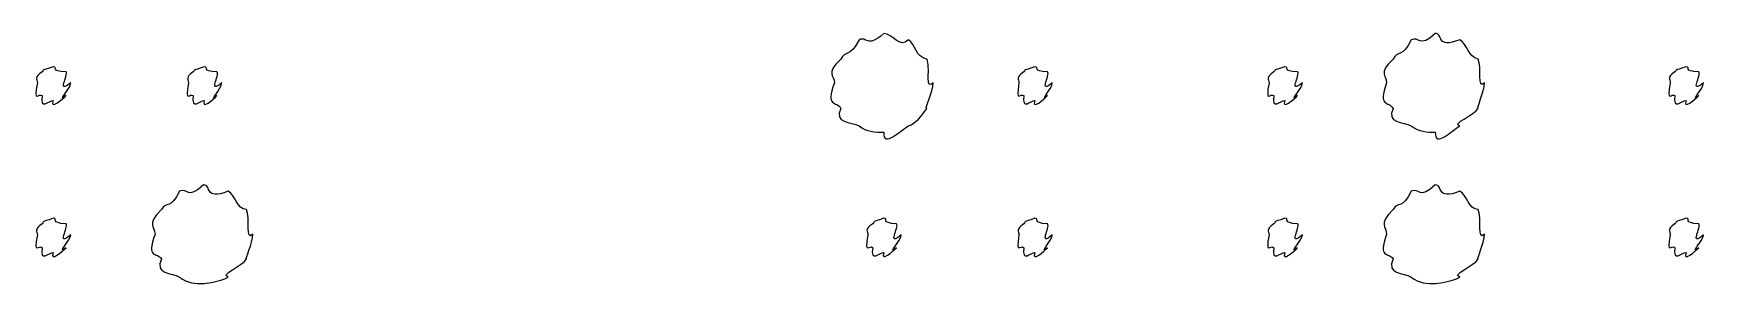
# Model space of a CAD drawing. Header units: millimetres. Extents: x -178 to -32, y 41 to 266.
# Drawn here: x -92.76 to -81.18, y 182.18 to 183.91 of the extents above; entities that cross this region are included whole.
import ezdxf

# ---------------------------------------------------------------- set-up
doc = ezdxf.new("R2010")
doc.units = ezdxf.units.MM
doc.layers.get('0').update_dxf_attribs({"linetype": 'CONTINUOUS'})

msp = doc.modelspace()

# ---------------------------------------------------------------- linework, layer by layer
at = {"color": 0}
for p, q in [((-86.8641, 183.908), (-86.8641, 183.908)), ((-83.04, 183.908), (-83.04, 183.908)), ((-92.6243, 183.676), (-92.6243, 183.676)), ((-91.5772, 183.676), (-91.5772, 183.676)), ((-85.8167, 183.676), (-85.8167, 183.676)), ((-84.0821, 183.676), (-84.0821, 183.676)), ((-81.2998, 183.676), (-81.2998, 183.676)), ((-91.5825, 182.86), (-91.5825, 182.86)), ((-83.04, 182.86), (-83.04, 182.86)), ((-92.6243, 182.629), (-92.6243, 182.629)), ((-86.8641, 182.629), (-86.8641, 182.629)), ((-85.8167, 182.629), (-85.8167, 182.629)), ((-84.0821, 182.629), (-84.0821, 182.629)), ((-81.2998, 182.629), (-81.2998, 182.629))]:
    msp.add_line(p, q, dxfattribs=at)
for points in [[(-87.0352, 183.864), (-87.097, 183.742), (-87.1315, 183.789), (-87.1619, 183.731)], [(-86.8641, 183.908), (-86.9869, 183.8), (-86.9798, 183.892), (-87.0352, 183.864)], [(-86.6934, 183.864), (-86.7512, 183.8), (-86.8049, 183.908), (-86.8641, 183.908)], [(-86.5664, 183.731), (-86.645, 183.742), (-86.6408, 183.833), (-86.6934, 183.864)], [(-83.2055, 183.864), (-83.2633, 183.742), (-83.3021, 183.789), (-83.3325, 183.731)], [(-83.04, 183.908), (-83.1533, 183.8), (-83.1504, 183.892), (-83.2055, 183.864)], [(-82.8693, 183.864), (-83.04, 183.8), (-82.9807, 183.908), (-83.04, 183.908)], [(-82.7426, 183.731), (-82.8114, 183.742), (-82.8142, 183.833), (-82.8693, 183.864)], [(-87.1619, 183.731), (-87.2733, 183.628), (-87.206, 183.621), (-87.206, 183.566)], [(-86.5223, 183.566), (-86.583, 183.511), (-86.5364, 183.676), (-86.5664, 183.731)], [(-83.3325, 183.731), (-83.4397, 183.628), (-83.3766, 183.621), (-83.3766, 183.566)], [(-82.6985, 183.566), (-82.7536, 183.511), (-82.7123, 183.676), (-82.7426, 183.731)], [(-92.7015, 183.643), (-92.7622, 183.601), (-92.7347, 183.595), (-92.7347, 183.566)], [(-92.6243, 183.676), (-92.7181, 183.646), (-92.6797, 183.665), (-92.7015, 183.643)], [(-92.5361, 183.643), (-92.6518, 183.646), (-92.5872, 183.676), (-92.6243, 183.676)], [(-92.5033, 183.566), (-92.6077, 183.484), (-92.5142, 183.621), (-92.5361, 183.643)], [(-91.6541, 183.643), (-91.7109, 183.601), (-91.6873, 183.595), (-91.6873, 183.566)], [(-91.5772, 183.676), (-91.6668, 183.646), (-91.6323, 183.665), (-91.6541, 183.643)], [(-91.489, 183.643), (-91.6005, 183.646), (-91.5398, 183.676), (-91.5772, 183.676)], [(-91.4559, 183.566), (-91.5564, 183.484), (-91.4668, 183.621), (-91.489, 183.643)], [(-85.894, 183.643), (-85.9504, 183.601), (-85.9271, 183.595), (-85.9271, 183.566)], [(-85.8167, 183.676), (-85.9063, 183.646), (-85.8721, 183.665), (-85.894, 183.643)], [(-85.7285, 183.643), (-85.8404, 183.646), (-85.7797, 183.676), (-85.8167, 183.676)], [(-85.6957, 183.566), (-85.7963, 183.484), (-85.7067, 183.621), (-85.7285, 183.643)], [(-84.159, 183.643), (-84.2197, 183.601), (-84.1922, 183.595), (-84.1922, 183.566)], [(-84.0821, 183.676), (-84.1756, 183.646), (-84.1371, 183.665), (-84.159, 183.643)], [(-83.9939, 183.643), (-84.1096, 183.646), (-84.0447, 183.676), (-84.0821, 183.676)], [(-83.9608, 183.566), (-84.0655, 183.484), (-83.9717, 183.621), (-83.9939, 183.643)], [(-81.377, 183.643), (-81.4373, 183.601), (-81.4098, 183.595), (-81.4098, 183.566)], [(-81.2998, 183.676), (-81.3932, 183.646), (-81.3548, 183.665), (-81.377, 183.643)], [(-81.2116, 183.643), (-81.3273, 183.646), (-81.2624, 183.676), (-81.2998, 183.676)], [(-81.1784, 183.566), (-81.2832, 183.484), (-81.1893, 183.621), (-81.2116, 183.643)], [(-92.7347, 183.566), (-92.7622, 183.418), (-92.7238, 183.499), (-92.7015, 183.478)], [(-92.5361, 183.478), (-92.6077, 183.418), (-92.5033, 183.528), (-92.5033, 183.566)], [(-91.6873, 183.566), (-91.7109, 183.418), (-91.6764, 183.499), (-91.6541, 183.478)], [(-91.489, 183.478), (-91.5564, 183.418), (-91.4559, 183.528), (-91.4559, 183.566)], [(-87.206, 183.566), (-87.2733, 183.392), (-87.1908, 183.444), (-87.1619, 183.389)], [(-86.5664, 183.389), (-86.583, 183.392), (-86.5223, 183.502), (-86.5223, 183.566)], [(-85.9271, 183.566), (-85.9504, 183.418), (-85.9162, 183.499), (-85.894, 183.478)], [(-85.7285, 183.478), (-85.7963, 183.418), (-85.6957, 183.528), (-85.6957, 183.566)], [(-84.1922, 183.566), (-84.2197, 183.418), (-84.1812, 183.499), (-84.159, 183.478)], [(-83.9939, 183.478), (-84.0655, 183.418), (-83.9608, 183.528), (-83.9608, 183.566)], [(-83.3766, 183.566), (-83.4397, 183.392), (-83.3614, 183.444), (-83.3325, 183.389)], [(-82.7426, 183.389), (-82.7536, 183.392), (-82.6985, 183.502), (-82.6985, 183.566)], [(-81.4098, 183.566), (-81.4373, 183.418), (-81.3989, 183.499), (-81.377, 183.478)], [(-81.2116, 183.478), (-81.2832, 183.418), (-81.1784, 183.528), (-81.1784, 183.566)], [(-92.7015, 183.478), (-92.7181, 183.374), (-92.6532, 183.444), (-92.6243, 183.444)], [(-92.6243, 183.444), (-92.6518, 183.374), (-92.5583, 183.455), (-92.5361, 183.478)], [(-91.6541, 183.478), (-91.6668, 183.374), (-91.6062, 183.444), (-91.5772, 183.444)], [(-91.5772, 183.444), (-91.6005, 183.374), (-91.5109, 183.455), (-91.489, 183.478)], [(-87.1619, 183.389), (-87.2141, 183.286), (-87.0902, 183.297), (-87.0352, 183.268)], [(-86.6934, 183.268), (-86.645, 183.286), (-86.5995, 183.337), (-86.5664, 183.389)], [(-85.894, 183.478), (-85.9063, 183.374), (-85.846, 183.444), (-85.8167, 183.444)], [(-85.8167, 183.444), (-85.8404, 183.374), (-85.7508, 183.455), (-85.7285, 183.478)], [(-84.159, 183.478), (-84.1756, 183.374), (-84.111, 183.444), (-84.0821, 183.444)], [(-84.0821, 183.444), (-84.1096, 183.374), (-84.0158, 183.455), (-83.9939, 183.478)], [(-83.3325, 183.389), (-83.3819, 183.286), (-83.2605, 183.297), (-83.2055, 183.268)], [(-82.8693, 183.268), (-82.9299, 183.286), (-82.7715, 183.337), (-82.7426, 183.389)], [(-81.377, 183.478), (-81.3932, 183.374), (-81.3287, 183.444), (-81.2998, 183.444)], [(-81.2998, 183.444), (-81.3273, 183.374), (-81.2334, 183.455), (-81.2116, 183.478)], [(-87.0352, 183.268), (-86.9869, 183.227), (-86.922, 183.224), (-86.8641, 183.224)], [(-86.8641, 183.224), (-86.8698, 183.11), (-86.7484, 183.238), (-86.6934, 183.268)], [(-83.2055, 183.268), (-83.1533, 183.227), (-83.0954, 183.224), (-83.04, 183.224)], [(-83.04, 183.224), (-83.04, 183.11), (-82.9243, 183.238), (-82.8693, 183.268)], [(-91.748, 182.816), (-91.8058, 182.691), (-91.8443, 182.745), (-91.8746, 182.689)], [(-91.5825, 182.86), (-91.6958, 182.75), (-91.6929, 182.845), (-91.748, 182.816)], [(-91.4118, 182.816), (-91.5825, 182.75), (-91.5233, 182.86), (-91.5825, 182.86)], [(-91.2848, 182.689), (-91.3539, 182.691), (-91.3567, 182.786), (-91.4118, 182.816)], [(-83.2055, 182.816), (-83.2633, 182.691), (-83.3021, 182.745), (-83.3325, 182.689)], [(-83.04, 182.86), (-83.1533, 182.75), (-83.1504, 182.845), (-83.2055, 182.816)], [(-82.8693, 182.816), (-83.04, 182.75), (-82.9807, 182.86), (-83.04, 182.86)], [(-82.7426, 182.689), (-82.8114, 182.691), (-82.8142, 182.786), (-82.8693, 182.816)], [(-91.8746, 182.689), (-91.9822, 182.581), (-91.9187, 182.576), (-91.9187, 182.518)], [(-91.2407, 182.518), (-91.2961, 182.463), (-91.2548, 182.634), (-91.2848, 182.689)], [(-83.3325, 182.689), (-83.4397, 182.581), (-83.3766, 182.576), (-83.3766, 182.518)], [(-82.6985, 182.518), (-82.7536, 182.463), (-82.7123, 182.634), (-82.7426, 182.689)], [(-92.7015, 182.59), (-92.7622, 182.547), (-92.7347, 182.542), (-92.7347, 182.513)], [(-92.6243, 182.629), (-92.7181, 182.596), (-92.6797, 182.615), (-92.7015, 182.59)], [(-92.5361, 182.59), (-92.6518, 182.596), (-92.5872, 182.629), (-92.6243, 182.629)], [(-92.5033, 182.513), (-92.6077, 182.43), (-92.5142, 182.568), (-92.5361, 182.59)], [(-86.9414, 182.59), (-87.0021, 182.547), (-86.9745, 182.542), (-86.9745, 182.513)], [(-86.8641, 182.629), (-86.958, 182.596), (-86.9192, 182.615), (-86.9414, 182.59)], [(-86.7759, 182.59), (-86.8916, 182.596), (-86.8271, 182.629), (-86.8641, 182.629)], [(-86.7428, 182.513), (-86.8475, 182.43), (-86.7541, 182.568), (-86.7759, 182.59)], [(-85.894, 182.59), (-85.9504, 182.547), (-85.9271, 182.542), (-85.9271, 182.513)], [(-85.8167, 182.629), (-85.9063, 182.596), (-85.8721, 182.615), (-85.894, 182.59)], [(-85.7285, 182.59), (-85.8404, 182.596), (-85.7797, 182.629), (-85.8167, 182.629)], [(-85.6957, 182.513), (-85.7963, 182.43), (-85.7067, 182.568), (-85.7285, 182.59)], [(-84.159, 182.59), (-84.2197, 182.547), (-84.1922, 182.542), (-84.1922, 182.513)], [(-84.0821, 182.629), (-84.1756, 182.596), (-84.1371, 182.615), (-84.159, 182.59)], [(-83.9939, 182.59), (-84.1096, 182.596), (-84.0447, 182.629), (-84.0821, 182.629)], [(-83.9608, 182.513), (-84.0655, 182.43), (-83.9717, 182.568), (-83.9939, 182.59)], [(-81.377, 182.59), (-81.4373, 182.547), (-81.4098, 182.542), (-81.4098, 182.513)], [(-81.2998, 182.629), (-81.3932, 182.596), (-81.3548, 182.615), (-81.377, 182.59)], [(-81.2116, 182.59), (-81.3273, 182.596), (-81.2624, 182.629), (-81.2998, 182.629)], [(-81.1784, 182.513), (-81.2832, 182.43), (-81.1893, 182.568), (-81.2116, 182.59)], [(-92.7347, 182.513), (-92.7622, 182.367), (-92.7238, 182.45), (-92.7015, 182.425)], [(-92.5361, 182.425), (-92.6077, 182.367), (-92.5033, 182.48), (-92.5033, 182.513)], [(-91.9187, 182.518), (-91.9822, 182.342), (-91.9036, 182.398), (-91.8746, 182.348)], [(-91.2848, 182.348), (-91.2961, 182.342), (-91.2407, 182.455), (-91.2407, 182.518)], [(-86.9745, 182.513), (-87.0021, 182.367), (-86.9632, 182.45), (-86.9414, 182.425)], [(-86.7759, 182.425), (-86.8475, 182.367), (-86.7428, 182.48), (-86.7428, 182.513)], [(-85.9271, 182.513), (-85.9504, 182.367), (-85.9162, 182.45), (-85.894, 182.425)], [(-85.7285, 182.425), (-85.7963, 182.367), (-85.6957, 182.48), (-85.6957, 182.513)], [(-84.1922, 182.513), (-84.2197, 182.367), (-84.1812, 182.45), (-84.159, 182.425)], [(-83.9939, 182.425), (-84.0655, 182.367), (-83.9608, 182.48), (-83.9608, 182.513)], [(-83.3766, 182.518), (-83.4397, 182.342), (-83.3614, 182.398), (-83.3325, 182.348)], [(-82.7426, 182.348), (-82.7536, 182.342), (-82.6985, 182.455), (-82.6985, 182.518)], [(-81.4098, 182.513), (-81.4373, 182.367), (-81.3989, 182.45), (-81.377, 182.425)], [(-81.2116, 182.425), (-81.2832, 182.367), (-81.1784, 182.48), (-81.1784, 182.513)], [(-92.7015, 182.425), (-92.7181, 182.32), (-92.6532, 182.392), (-92.6243, 182.392)], [(-92.6243, 182.392), (-92.6518, 182.32), (-92.5583, 182.403), (-92.5361, 182.425)], [(-91.8746, 182.348), (-91.9244, 182.239), (-91.803, 182.254), (-91.748, 182.221)], [(-91.4118, 182.221), (-91.4725, 182.239), (-91.3141, 182.295), (-91.2848, 182.348)], [(-86.9414, 182.425), (-86.958, 182.32), (-86.893, 182.392), (-86.8641, 182.392)], [(-86.8641, 182.392), (-86.8916, 182.32), (-86.7982, 182.403), (-86.7759, 182.425)], [(-85.894, 182.425), (-85.9063, 182.32), (-85.846, 182.392), (-85.8167, 182.392)], [(-85.8167, 182.392), (-85.8404, 182.32), (-85.7508, 182.403), (-85.7285, 182.425)], [(-84.159, 182.425), (-84.1756, 182.32), (-84.111, 182.392), (-84.0821, 182.392)], [(-84.0821, 182.392), (-84.1096, 182.32), (-84.0158, 182.403), (-83.9939, 182.425)], [(-83.3325, 182.348), (-83.3819, 182.239), (-83.2605, 182.254), (-83.2055, 182.221)], [(-82.8693, 182.221), (-82.9299, 182.239), (-82.7715, 182.295), (-82.7426, 182.348)], [(-81.377, 182.425), (-81.3932, 182.32), (-81.3287, 182.392), (-81.2998, 182.392)], [(-81.2998, 182.392), (-81.3273, 182.32), (-81.2334, 182.403), (-81.2116, 182.425)], [(-91.748, 182.221), (-91.6958, 182.177), (-91.6376, 182.177), (-91.5825, 182.177)], [(-91.5825, 182.177), (-91.5825, 182.177), (-91.4668, 182.19), (-91.4118, 182.221)], [(-83.2055, 182.221), (-83.1533, 182.177), (-83.0954, 182.177), (-83.04, 182.177)], [(-83.04, 182.177), (-83.04, 182.177), (-82.9243, 182.19), (-82.8693, 182.221)]]:
    msp.add_open_spline(points, degree=3, dxfattribs=at)

doc.saveas('drawing.dxf')
